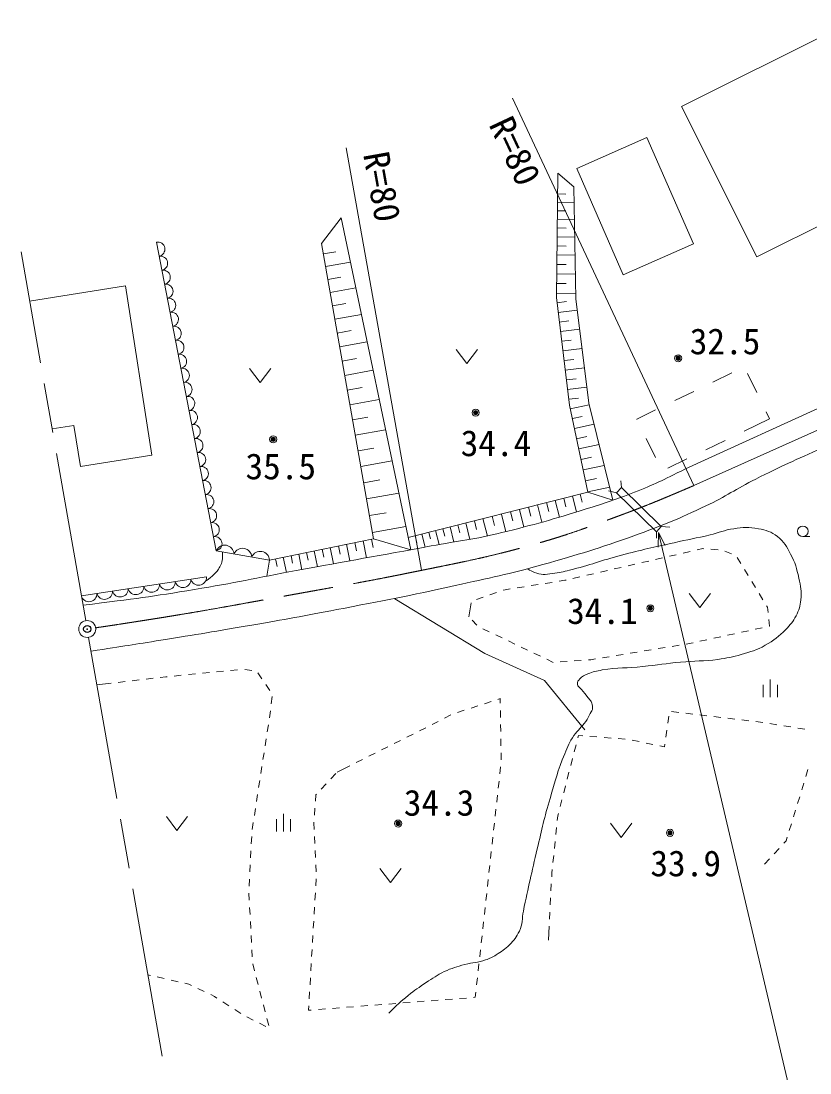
# Model space of a CAD drawing. Units: millimetres, scale not verified. Extents: x 40000 to 680000, y 20000 to 380000.
# Drawn here: x 369779 to 425545, y 241857 to 316181 of the extents above; entities that cross this region are included whole.
import ezdxf
from ezdxf.enums import TextEntityAlignment as Align

# ---------------------------------------------------------------- set-up
doc = ezdxf.new("R2010")
doc.units = ezdxf.units.MM
doc.header["$LTSCALE"] = 1000
doc.header["$PDMODE"] = 32
doc.header["$PDSIZE"] = 500
doc.linetypes.add('CHAIN', pattern=[18.5, 12, -1.5, 3.5, -1.5])
for name, color, linetype, lineweight in [('M-BGD', 7, 'Continuous', 13), ('M-BGD-OTRS1', 7, 'Continuous', 13), ('M-BMK', 2, 'CHAIN', 13), ('M-BMK-SRVR', 3, 'Continuous', 13), ('M-STR-HTXT', 7, 'Continuous', 13)]:
    doc.layers.add(name, color=color, linetype=linetype, lineweight=lineweight)
doc.layers.add('M-OTRS', color=6, linetype='Continuous')
doc.styles.add('ＭＳ ゴシック', font='')
doc.styles.get('ＭＳ ゴシック').set_extended_font_data('MS Gothic')

msp = doc.modelspace()

# ---------------------------------------------------------------- linework, layer by layer
at = {"layer": 'M-BGD'}
for p, q in [((416472, 310133), (428568, 316181)), ((421779, 299520), (416472, 310133)), ((414022, 307943), (409055, 305762)), ((417319, 300434), (414022, 307943)), ((409055, 305762), (412352, 298253)), ((433875, 305568), (421779, 299520)), ((407617, 296647), (407732, 305425)), ((407732, 305425), (408846, 304456)), ((408846, 304456), (409001, 296559)), ((407705, 303382), (408868, 303366)), ((407713, 303963), (408294, 303955)), ((407697, 302781), (408298, 302773)), ((391010, 300464), (392415, 302282)), ((392415, 302282), (397327, 278828)), ((407689, 302180), (408891, 302164)), ((407681, 301558), (408302, 301550)), ((394701, 279599), (391010, 300464)), ((407664, 300295), (408307, 300286)), ((407673, 300937), (408915, 300921)), ((412352, 298253), (417319, 300434)), ((391141, 299722), (392028, 299879)), ((407656, 299652), (408941, 299636)), ((391298, 298835), (393071, 299149)), ((407647, 298988), (408311, 298980)), ((391460, 297920), (392375, 298082)), ((407639, 298324), (408967, 298307)), ((370389, 296400), (377155, 297464)), ((377155, 297464), (379036, 285504)), ((391622, 297004), (393453, 297328)), ((407630, 297638), (408316, 297629)), ((408543, 289051), (407617, 296647)), ((407621, 296952), (408993, 296934)), ((409001, 296559), (409916, 289193)), ((391789, 296059), (392734, 296227)), ((407662, 296272), (408340, 296354)), ((391956, 295114), (393846, 295449)), ((407745, 295594), (409100, 295760)), ((407828, 294915), (408507, 294998)), ((407911, 294236), (409269, 294402)), ((392129, 294139), (393104, 294311)), ((407994, 293556), (408674, 293639)), ((392301, 293163), (394253, 293508)), ((400537, 292984), (401287, 291984)), ((401287, 291984), (402037, 292984)), ((408077, 292875), (409438, 293042)), ((392479, 292156), (393487, 292334)), ((408160, 292194), (408842, 292277)), ((385940, 291634), (386690, 290634)), ((386690, 290634), (387440, 291634)), ((392658, 291148), (394672, 291505)), ((408243, 291512), (409607, 291678)), ((408327, 290828), (409010, 290912)), ((418682, 290668), (420031, 291323)), ((421138, 291276), (421792, 289926)), ((392842, 290109), (393881, 290293)), ((408410, 290145), (409777, 290312)), ((415982, 289359), (417332, 290014)), ((393025, 289069), (395105, 289437)), ((408493, 289462), (409176, 289545)), ((409916, 289193), (411617, 282323)), ((416740, 284534), (428069, 289698)), ((409852, 282896), (408543, 289051)), ((408600, 288783), (409946, 289069)), ((413308, 288062), (414633, 288705)), ((422447, 288577), (422689, 288076)), ((393215, 287995), (394289, 288185)), ((408748, 288087), (409444, 288235)), ((408896, 287391), (410289, 287687)), ((413320, 288037), (413308, 288062)), ((422689, 288076), (420890, 287204)), ((373521, 287601), (371975, 287358)), ((373976, 284708), (373521, 287601)), ((393405, 286922), (395552, 287301)), ((409049, 286671), (409770, 286824)), ((409202, 285950), (410643, 286257)), ((414629, 285338), (413975, 286688)), ((419540, 286549), (418190, 285895)), ((379036, 285504), (373976, 284708)), ((393601, 285813), (394710, 286009)), ((393797, 284705), (396014, 285097)), ((409361, 285205), (410106, 285364)), ((409519, 284460), (411009, 284777)), ((416841, 285240), (415491, 284586)), ((394000, 283560), (395144, 283763)), ((409683, 283690), (410454, 283853)), ((409847, 282919), (411389, 283247)), ((394202, 282416), (396491, 282821)), ((397147, 279688), (409852, 282896)), ((408147, 282465), (408299, 281863)), ((408748, 282617), (409032, 281495)), ((409312, 282759), (409454, 282196)), ((411617, 282323), (409852, 282896)), ((405653, 281835), (405813, 281200)), ((406288, 281996), (406597, 280772)), ((406916, 282155), (407075, 281526)), ((407545, 282313), (407843, 281132)), ((394411, 281235), (395593, 281444)), ((402432, 281022), (402742, 279795)), ((403082, 281186), (403246, 280537)), ((403732, 281350), (404047, 280102)), ((404374, 281513), (404537, 280870)), ((405017, 281675), (405331, 280430)), ((394620, 280054), (396983, 280471)), ((399598, 280306), (399727, 279795)), ((400109, 280436), (400378, 279372)), ((400666, 280576), (400806, 280020)), ((401222, 280717), (401514, 279560)), ((401827, 280869), (401980, 280264)), ((387340, 278098), (394701, 279599)), ((394556, 279570), (394677, 278972)), ((397327, 278828), (394701, 279599)), ((397632, 279810), (397750, 279341)), ((398117, 279932), (398348, 279016)), ((398601, 280055), (398720, 279585)), ((399086, 280177), (399334, 279196)), ((425040, 279751), (425540, 279751)), ((390510, 278745), (390740, 277617)), ((391074, 278859), (391189, 278296)), ((391638, 278974), (391872, 277825)), ((392212, 279092), (392329, 278517)), ((392787, 279209), (393026, 278037)), ((393373, 279328), (393492, 278743)), ((393958, 279448), (394202, 278254)), ((417560, 278813), (417963, 278906)), ((417963, 278906), (418049, 278900)), ((418548, 278864), (419046, 278828)), ((419530, 278727), (419996, 278545)), ((387340, 278098), (387150, 276957)), ((387777, 278187), (387888, 277645)), ((388319, 278298), (388541, 277213)), ((388862, 278408), (388972, 277866)), ((389404, 278519), (389630, 277413)), ((389957, 278632), (390070, 278079)), ((413661, 277916), (414149, 278028)), ((414636, 278140), (415123, 278252)), ((415611, 278364), (416098, 278476)), ((416585, 278589), (417072, 278701)), ((420396, 278286), (420657, 277859)), ((410738, 277243), (411225, 277355)), ((411712, 277467), (412200, 277579)), ((412687, 277691), (413174, 277804)), ((420917, 277432), (421177, 277005)), ((374043, 275571), (382884, 276902)), ((406821, 276445), (407315, 276522)), ((407809, 276599), (408224, 276664)), ((408224, 276664), (408302, 276682)), ((408789, 276794), (409276, 276906)), ((409763, 277019), (410251, 277131)), ((421437, 276578), (421697, 276151)), ((402916, 275636), (403389, 275797)), ((403862, 275958), (403992, 276002)), ((403992, 276002), (404351, 276058)), ((404845, 276136), (405339, 276213)), ((405833, 276290), (406327, 276367)), ((396210, 275347), (402570, 271492)), ((401440, 274080), (401597, 275067)), ((401969, 275314), (402442, 275475)), ((417012, 275738), (417762, 274738)), ((417762, 274738), (418512, 275738)), ((421957, 275724), (422217, 275297)), ((422478, 274870), (422543, 274762)), ((422543, 274762), (422584, 274390)), ((402004, 273496), (401657, 273855)), ((422638, 273893), (422688, 273430)), ((402880, 273027), (402429, 273244)), ((403782, 272595), (403331, 272811)), ((420213, 272889), (419725, 272782)), ((421190, 273102), (420702, 272996)), ((422167, 273316), (421679, 273209)), ((422688, 273430), (422656, 273422)), ((404684, 272163), (404233, 272379)), ((416297, 272080), (415804, 271998)), ((417140, 272218), (416790, 272161)), ((417282, 272249), (417140, 272218)), ((418259, 272463), (417771, 272356)), ((419236, 272676), (418748, 272569)), ((402570, 271492), (406777, 269578)), ((405585, 271730), (405134, 271947)), ((406487, 271298), (406036, 271514)), ((412350, 271431), (411857, 271350)), ((413337, 271593), (412843, 271512)), ((414323, 271755), (413830, 271674)), ((415310, 271917), (414817, 271836)), ((407389, 270866), (406938, 271082)), ((408385, 270933), (407886, 270897)), ((409382, 271005), (408884, 270969)), ((410064, 271055), (409881, 271042)), ((410376, 271106), (410064, 271055)), ((411363, 271268), (410870, 271187)), ((379617, 269798), (380008, 269843)), ((380008, 269843), (380114, 269854)), ((380611, 269903), (381109, 269952)), ((381606, 270001), (382104, 270051)), ((382602, 270100), (383099, 270149)), ((383597, 270199), (384094, 270248)), ((384592, 270297), (385089, 270347)), ((385587, 270353), (386083, 270295)), ((386514, 270129), (386794, 269715)), ((375146, 269283), (376140, 269398)), ((376637, 269455), (377133, 269512)), ((377630, 269569), (378127, 269626)), ((378623, 269684), (379120, 269741)), ((387074, 269301), (387355, 268887)), ((406777, 269578), (409637, 266089)), ((422242, 268413), (422242, 269288)), ((422742, 268413), (422742, 269663)), ((423242, 268413), (423242, 269288)), ((387526, 268446), (387470, 267949)), ((401586, 267635), (402062, 267790)), ((402537, 267945), (403013, 268100)), ((403488, 268255), (403648, 268307)), ((403648, 268307), (403654, 267976)), ((387412, 267452), (387336, 266958)), ((399722, 266925), (400169, 267149)), ((400636, 267325), (401111, 267480)), ((403662, 267476), (403670, 266976)), ((415501, 266566), (415574, 267061)), ((415769, 267397), (416266, 267337)), ((416762, 267277), (417259, 267217)), ((417755, 267158), (418251, 267098)), ((418748, 267038), (419244, 266978)), ((419741, 266918), (420237, 266859)), ((387260, 266464), (387184, 265970)), ((397935, 266027), (398382, 266251)), ((398829, 266476), (399275, 266700)), ((403678, 266476), (403686, 265976)), ((420733, 266799), (421230, 266739)), ((421726, 266679), (422223, 266620)), ((422717, 266542), (423210, 266462)), ((423704, 266383), (424197, 266303)), ((424691, 266224), (425185, 266144)), ((387108, 265475), (387032, 264981)), ((396148, 265129), (396595, 265354)), ((397041, 265578), (397488, 265803)), ((403695, 265476), (403703, 264977)), ((409133, 265524), (409179, 265703)), ((409179, 265703), (409493, 265678)), ((409992, 265638), (410490, 265598)), ((410989, 265558), (411487, 265518)), ((411985, 265478), (412484, 265438)), ((412977, 265363), (413467, 265265)), ((415353, 265577), (415427, 266072)), ((395254, 264681), (395701, 264905)), ((408884, 264556), (409008, 265040)), ((413958, 265166), (414448, 265068)), ((414938, 264969), (415253, 264906)), ((415253, 264906), (415279, 265083)), ((386956, 264487), (386880, 263993)), ((393467, 263783), (393914, 264007)), ((394360, 264232), (394807, 264456)), ((403711, 264477), (403719, 263977)), ((408634, 263587), (408759, 264072)), ((386804, 263499), (386728, 263005)), ((392126, 263110), (393020, 263559)), ((403678, 263479), (403623, 262982)), ((425403, 263289), (425257, 262811)), ((386652, 262510), (386576, 262016)), ((391687, 262641), (392029, 263006)), ((403568, 262485), (403514, 261988)), ((408385, 262619), (408510, 263103)), ((391004, 261911), (391346, 262276)), ((408136, 261650), (408261, 262135)), ((425110, 262333), (424963, 261855)), ((386500, 261522), (386423, 261028)), ((390586, 261064), (390618, 261498)), ((390618, 261498), (390663, 261546)), ((403459, 261491), (403404, 260994)), ((407887, 260682), (408011, 261166)), ((424817, 261377), (424670, 260899)), ((386347, 260534), (386271, 260039)), ((388330, 258916), (388330, 260166)), ((390512, 260067), (390549, 260566)), ((403349, 260497), (403295, 260000)), ((407720, 260033), (407762, 260198)), ((424524, 260421), (424377, 259943)), ((380051, 259985), (380801, 258985)), ((380801, 258985), (381551, 259985)), ((386195, 259545), (386119, 259051)), ((387830, 258916), (387830, 259791)), ((388830, 258916), (388830, 259791)), ((390473, 259535), (390475, 259568)), ((390495, 259069), (390473, 259535)), ((403240, 259503), (403185, 259006)), ((407686, 259705), (407720, 260033)), ((411455, 259495), (412205, 258495)), ((412205, 258495), (412955, 259495)), ((424231, 259465), (424084, 258987)), ((407583, 258710), (407635, 259207)), ((386082, 258553), (386057, 258054)), ((390543, 258070), (390519, 258570)), ((403131, 258509), (403076, 258012)), ((407481, 257715), (407532, 258213)), ((423860, 258254), (423700, 258083)), ((423938, 258509), (423860, 258254)), ((386032, 257554), (386006, 257055)), ((390591, 257071), (390567, 257571)), ((403021, 257515), (402967, 257018)), ((407378, 256721), (407429, 257218)), ((423360, 257717), (423020, 257350)), ((385981, 256556), (385956, 256056)), ((390639, 256073), (390615, 256572)), ((402912, 256521), (402857, 256024)), ((422680, 256984), (422340, 256617)), ((395140, 256305), (395890, 255305)), ((395890, 255305), (396640, 256305)), ((407289, 255725), (407302, 255980)), ((407302, 255980), (407327, 256223)), ((385930, 255557), (385905, 255057)), ((390614, 255074), (390644, 255573)), ((402803, 255527), (402748, 255030)), ((407238, 254726), (407263, 255226)), ((385888, 254558), (385913, 254059)), ((390556, 254076), (390585, 254575)), ((402693, 254533), (402639, 254036)), ((407187, 253728), (407212, 254227)), ((385939, 253559), (385964, 253060)), ((390498, 253078), (390527, 253577)), ((402584, 253539), (402529, 253042)), ((407136, 252729), (407161, 253228)), ((385989, 252561), (386015, 252061)), ((390439, 252079), (390468, 252578)), ((402474, 252545), (402420, 252048)), ((407059, 251231), (407110, 252229)), ((386040, 251562), (386065, 251063)), ((390381, 251081), (390410, 251580)), ((402365, 251551), (402310, 251054)), ((386091, 250563), (386116, 250064)), ((390322, 250083), (390351, 250582)), ((402256, 250557), (402201, 250060)), ((386153, 249566), (386279, 249082)), ((390264, 249084), (390293, 249584)), ((402146, 249563), (402092, 249066)), ((378925, 248750), (378741, 248792)), ((379900, 248529), (379413, 248640)), ((380875, 248307), (380388, 248418)), ((386405, 248599), (386531, 248115)), ((390205, 248086), (390235, 248585)), ((402037, 248569), (401982, 248072)), ((381631, 248135), (381363, 248196)), ((381834, 248038), (381631, 248135)), ((382735, 247605), (382285, 247821)), ((386656, 247631), (386782, 247147)), ((390147, 247088), (390176, 247587)), ((401928, 247575), (401886, 247202)), ((383449, 247263), (383186, 247389)), ((383624, 247150), (383449, 247263)), ((384466, 246609), (384045, 246879)), ((396279, 246766), (395781, 246728)), ((397276, 246844), (396778, 246805)), ((398273, 246921), (397775, 246882)), ((399270, 246998), (398772, 246960)), ((400267, 247076), (399769, 247037)), ((401264, 247153), (400766, 247115)), ((401886, 247202), (401763, 247192)), ((385307, 246068), (384886, 246338)), ((386908, 246663), (387034, 246179)), ((390100, 246287), (390118, 246589)), ((390297, 246302), (390100, 246287)), ((391294, 246379), (390796, 246341)), ((392291, 246457), (391793, 246418)), ((393288, 246534), (392790, 246496)), ((394285, 246612), (393787, 246573)), ((395282, 246689), (394784, 246650)), ((386187, 245596), (385742, 245823)), ((387078, 245141), (386633, 245369)), ((387159, 245695), (387285, 245211))]:
    msp.add_line(p, q, dxfattribs=at)
msp.add_lwpolyline([(387340, 278098), (383581, 278755), (379350, 300554)], dxfattribs=at)
for centre, radius in [((416226, 292353), 150), ((416226, 292353), 120), ((416226, 292353), 90), ((416226, 292353), 60), ((416226, 292353), 30), ((416226, 292353), 20), ((401915, 288510), 150), ((401915, 288510), 120), ((401915, 288510), 90), ((401915, 288510), 60), ((401915, 288510), 30), ((401915, 288510), 20), ((387603, 286629), 150), ((387603, 286629), 120), ((387603, 286629), 90), ((387603, 286629), 60), ((387603, 286629), 30), ((387603, 286629), 20), ((425040, 280126), 375), ((414264, 274689), 150), ((414264, 274689), 120), ((414264, 274689), 90), ((414264, 274689), 60), ((414264, 274689), 30), ((414264, 274689), 20), ((396435, 259478), 150), ((396435, 259478), 120), ((396435, 259478), 90), ((396435, 259478), 60), ((396435, 259478), 30), ((396435, 259478), 20), ((415654, 258823), 150), ((415654, 258823), 120), ((415654, 258823), 90), ((415654, 258823), 60), ((415654, 258823), 30), ((415654, 258823), 20)]:
    msp.add_circle(centre, radius, dxfattribs=at)
for centre, radius, start, end in [((379442, 300058), 505, 281.51696, 100.44947), ((379634, 299067), 505, 281.51696, 100.44947), ((379826, 298076), 505, 281.51696, 100.44947), ((380019, 297085), 505, 281.51696, 100.44947), ((380211, 296094), 505, 281.51696, 100.44947), ((380403, 295103), 505, 281.51696, 100.44947), ((380596, 294112), 505, 281.51696, 100.44947), ((380788, 293122), 505, 281.51696, 100.44947), ((380980, 292131), 505, 281.51696, 100.44947), ((381173, 291140), 505, 281.51696, 100.44947), ((381365, 290149), 505, 281.51696, 100.44947), ((381557, 289158), 505, 281.51696, 100.44947), ((381750, 288167), 505, 281.51696, 100.44947), ((381942, 287176), 505, 281.51696, 100.44947), ((382134, 286185), 505, 281.51696, 100.44947), ((382326, 285195), 505, 281.51696, 100.44947), ((382519, 284204), 505, 281.51696, 100.44947), ((382711, 283213), 505, 281.51696, 100.44947), ((382903, 282222), 505, 281.51696, 100.44947), ((383096, 281231), 505, 281.51696, 100.44947), ((383288, 280240), 505, 281.51696, 100.44947), ((383480, 279249), 505, 281.51696, 100.44947), ((384181, 278493), 654, 3.73224, 156.43917), ((385434, 278274), 654, 3.73224, 156.43917), ((386687, 278055), 654, 3.73224, 156.43917), ((380112, 276547), 562, 194.91831, 2.20632), ((381217, 276714), 562, 194.91831, 2.20632), ((382323, 276880), 562, 194.91831, 2.20632), ((375692, 275882), 562, 194.91831, 2.20632), ((376797, 276048), 562, 194.91831, 2.20632), ((377902, 276215), 562, 194.91831, 2.20632), ((379007, 276381), 562, 194.91831, 2.20632), ((374587, 275715), 562, 194.91831, 2.20632)]:
    msp.add_arc(centre, radius, start, end, dxfattribs=at)
for points, knots in [([(374729, 271660), (377132, 272030), (377741, 272126), (379670, 272435), (382180, 272838), (383587, 273063), (386091, 273501), (388441, 273913), (389758, 274139), (392101, 274592), (395371, 275225), (397207, 275563), (400457, 276290), (402894, 276834), (404271, 277099), (406673, 277780), (409208, 278499), (410627, 278921), (413106, 279815), (415130, 280545), (416252, 280998), (418195, 281923), (419604, 282595), (420321, 283113), (421711, 283822), (423510, 284740), (424557, 285176), (426400, 286003), (427609, 286546), (428296, 286827), (429510, 287360), (429863, 287515), (430041, 287594), (430342, 287726)], [0, 0, 0, 0, 1, 1, 1, 2, 2, 2, 3, 3, 3, 4, 4, 4, 5, 5, 5, 6, 6, 6, 7, 7, 7, 8, 8, 8, 9, 9, 9, 10, 10, 10, 11, 11, 11, 11]), ([(374161, 274899), (377960, 275384), (378976, 275509), (382043, 276016), (384855, 276481), (386414, 276832), (389216, 277349), (392948, 278038), (395043, 278403), (398775, 279095), (400726, 279457), (401843, 279554), (403769, 280032), (406084, 280608), (407373, 280971), (409649, 281688), (411027, 282122), (411804, 282359), (413147, 282891), (414582, 283459), (415066, 283704), (416740, 284534)], [0, 0, 0, 0, 1, 1, 1, 2, 2, 2, 3, 3, 3, 4, 4, 4, 5, 5, 5, 6, 6, 6, 7, 7, 7, 7]), ([(405606, 277475), (405788, 277342), (405877, 277304), (406066, 277224), (406524, 277031), (406842, 277076), (407336, 277137), (407819, 277197), (408086, 277265), (408559, 277381), (410009, 277736), (410787, 278063), (412229, 278447), (413667, 278829), (414486, 278991), (415937, 279319), (416929, 279543), (417491, 279641), (418481, 279876), (419137, 280032), (419485, 280212), (420153, 280313), (420827, 280414), (421228, 280442), (421897, 280313), (422460, 280204), (422801, 280106), (423254, 279755), (423731, 279387), (423892, 279050), (424175, 278519), (424505, 277902), (424611, 277508), (424757, 276823), (424881, 276237), (424965, 275892), (424902, 275297), (424853, 274835), (424775, 274571), (424563, 274158), (424347, 273737), (424169, 273525), (423836, 273189), (423332, 272680), (423002, 272432), (422382, 272074), (421767, 271718), (421365, 271627), (420686, 271420), (420057, 271228), (419689, 271172), (419038, 271080), (418014, 270937), (417427, 270982), (416397, 270887), (415353, 270790), (414774, 270681), (413732, 270572), (412607, 270454), (411963, 270515), (410848, 270329), (410452, 270263), (410231, 270203), (409855, 270063), (409603, 269970), (409454, 269897), (409273, 269699), (409167, 269584), (409085, 269491), (409103, 269336), (409126, 269148), (409277, 269097), (409394, 268948), (409569, 268727), (409679, 268612), (409855, 268391), (409943, 268280), (410007, 268227), (410072, 268102), (410155, 267944), (410182, 267838), (410180, 267660), (410178, 267492), (410093, 267412), (410018, 267262), (409905, 267032), (409844, 266899), (409695, 266691), (409401, 266280), (409160, 266109), (408863, 265700), (408531, 265241), (408426, 264930), (408206, 264408), (407704, 263216), (407549, 262499), (407177, 261260), (406764, 259885), (406598, 259096), (406268, 257698), (405864, 255985), (405648, 255023), (405287, 253300), (405170, 252745), (405260, 252382), (405006, 251874), (404797, 251456), (404640, 251229), (404303, 250905), (403972, 250586), (403748, 250446), (403358, 250202), (403082, 250029), (402914, 249948), (402607, 249838), (402060, 249643), (401714, 249676), (401153, 249523), (400572, 249365), (400243, 249272), (399699, 249015), (399170, 248764), (398905, 248560), (398415, 248239), (397904, 247905), (397623, 247709), (397144, 247330), (396576, 246882), (396394, 246698), (395766, 246092)], [0, 0, 0, 0, 1, 1, 1, 2, 2, 2, 3, 3, 3, 4, 4, 4, 5, 5, 5, 6, 6, 6, 7, 7, 7, 8, 8, 8, 9, 9, 9, 10, 10, 10, 11, 11, 11, 12, 12, 12, 13, 13, 13, 14, 14, 14, 15, 15, 15, 16, 16, 16, 17, 17, 17, 18, 18, 18, 19, 19, 19, 20, 20, 20, 21, 21, 21, 22, 22, 22, 23, 23, 23, 24, 24, 24, 25, 25, 25, 26, 26, 26, 27, 27, 27, 28, 28, 28, 29, 29, 29, 30, 30, 30, 31, 31, 31, 32, 32, 32, 33, 33, 33, 34, 34, 34, 35, 35, 35, 36, 36, 36, 37, 37, 37, 38, 38, 38, 39, 39, 39, 40, 40, 40, 41, 41, 41, 42, 42, 42, 43, 43, 43, 43]), ([(382860, 276633), (383133, 276820), (383230, 276889), (383428, 277095), (383639, 277314), (383762, 277445), (383888, 277721), (384045, 278064), (384026, 278269), (384019, 278678)], [0, 0, 0, 0, 1, 1, 1, 2, 2, 2, 3, 3, 3, 3])]:
    msp.add_open_spline(points, degree=3, knots=knots, dxfattribs=at)
for p in [(416226, 292353), (401915, 288510), (387603, 286629), (414264, 274689), (396435, 259478), (415654, 258823)]:
    msp.add_point(p, dxfattribs=at)
at = {"layer": 'M-BGD-OTRS1'}
for p, q in [((411864, 282855), (412214, 283212)), ((412214, 283212), (412183, 283688)), ((415035, 280456), (412214, 283212)), ((411864, 282855), (411297, 282984)), ((414686, 280098), (411864, 282855)), ((414686, 280098), (415035, 280456)), ((415035, 280456), (415631, 280425)), ((414686, 280098), (414690, 279642))]:
    msp.add_line(p, q, dxfattribs=at)
at = {"layer": 'M-BMK'}
for p, q in [((374351, 273816), (369779, 299878)), ((417347, 283365), (439714, 293405)), ((379751, 243036), (374559, 272634))]:
    msp.add_line(p, q, dxfattribs=at)
msp.add_open_spline([(375051, 273310), (376385, 273504), (376899, 273587), (378177, 273785), (382306, 274426), (384607, 274862), (388718, 275608), (392113, 276223), (394021, 276541), (397402, 277230), (400673, 277896), (402520, 278230), (405738, 279120), (408173, 279794), (409508, 280283), (411878, 281160), (414038, 281960), (414754, 282259), (417347, 283365)], degree=3, knots=[0, 0, 0, 0, 1, 1, 1, 2, 2, 2, 3, 3, 3, 4, 4, 4, 5, 5, 5, 6, 6, 6, 6], dxfattribs=at)
at = {"layer": 'M-BMK-SRVR'}
msp.add_circle((374455, 273225), 600, dxfattribs=at)
at = {"layer": 'M-OTRS'}
msp.add_point((374455, 273225), dxfattribs=at)
at = {"layer": 'M-STR-HTXT'}
for p, q in [((417327, 283372), (404508, 310733)), ((398083, 277392), (392756, 307233)), ((414839, 280032), (414825, 279001)), ((414839, 280032), (425147, 236267)), ((414839, 280032), (415312, 279116))]:
    msp.add_line(p, q, dxfattribs=at)

# ---------------------------------------------------------------- texts
at = {"layer": 'M-BGD', "style": 'ＭＳ ゴシック'}
for s, p in [('32.5', (419542, 293550)), ('34.4', (403350, 286354)), ('35.5', (388139, 284718)), ('34.1', (410874, 274496)), ('34.3', (399331, 260950)), ('33.9', (416762, 256667))]:
    msp.add_text(s, height=1833, dxfattribs=at).set_placement(p, align=Align.MIDDLE_CENTER)
at = {"layer": 'M-STR-HTXT', "style": 'ＭＳ ゴシック'}
for rotation, p in [(295.104, (403373, 306381)), (280.122, (393856, 304223))]:
    msp.add_text('R=80', height=1833, rotation=rotation, dxfattribs=at).set_placement(p, align=Align.BOTTOM_CENTER)

doc.saveas('drawing.dxf')
